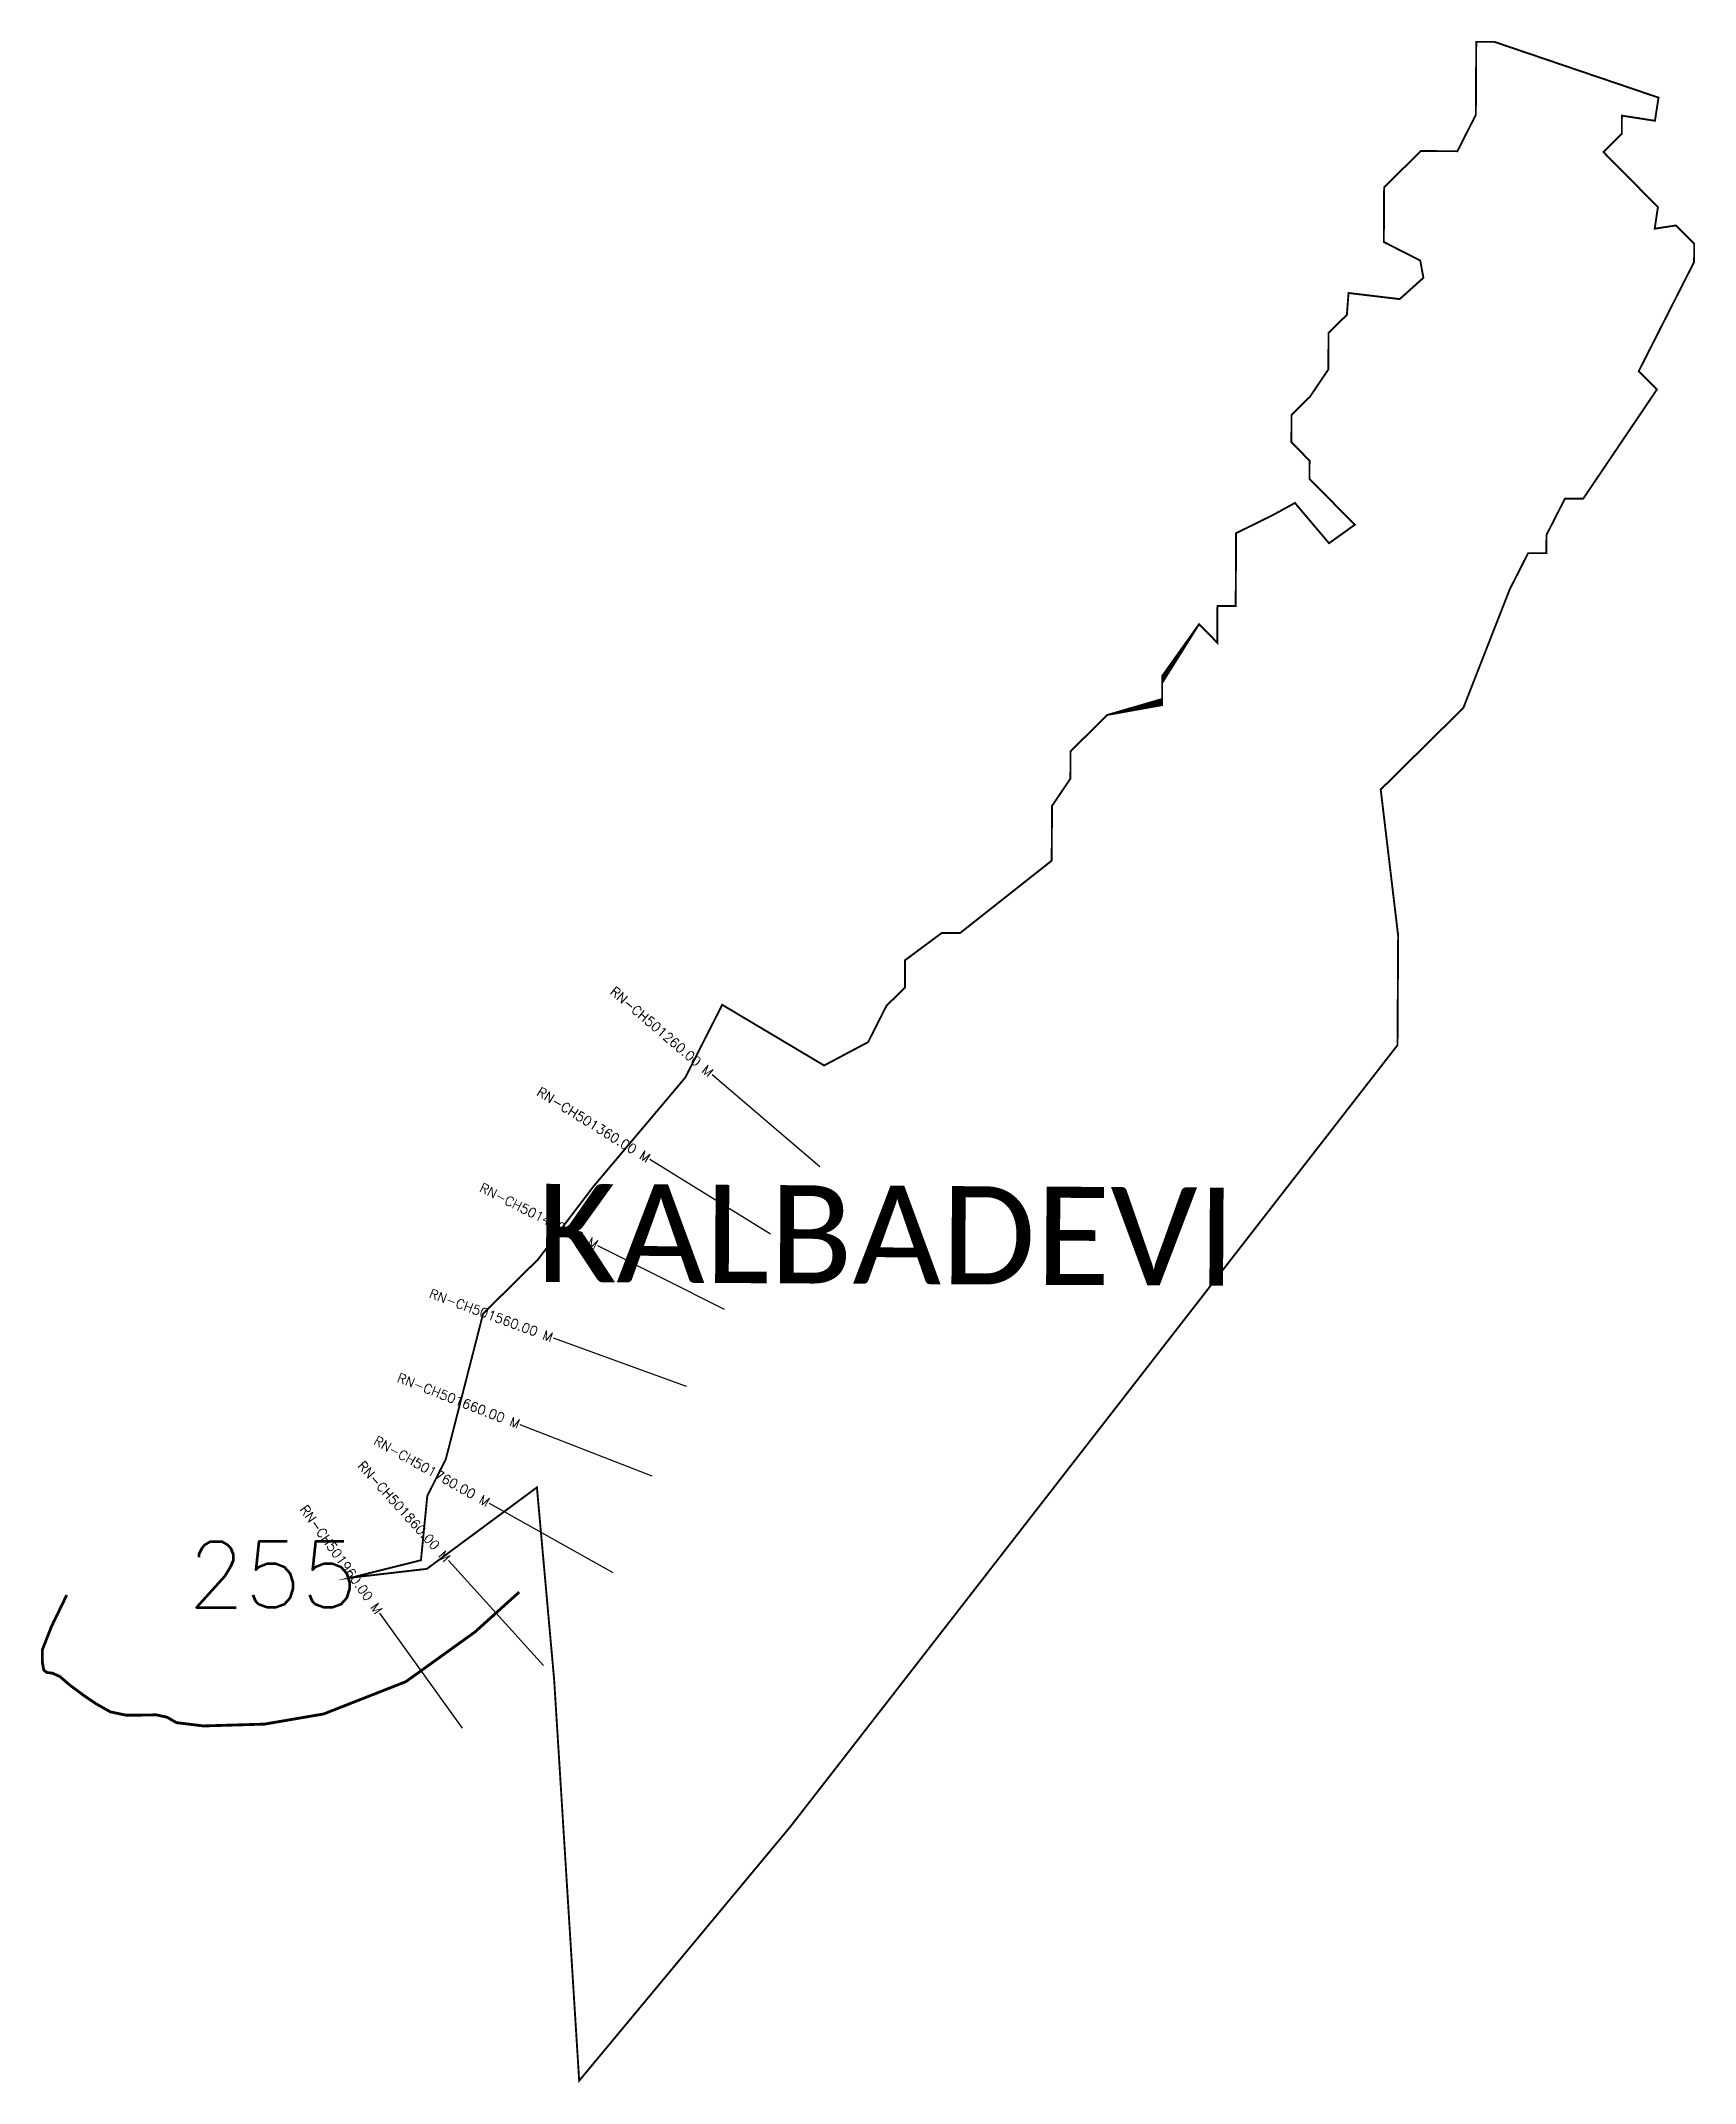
# Model space of a CAD drawing. Header units: metres. Extents: x 316248 to 317999, y 1884085 to 1886249.
import ezdxf
from ezdxf.enums import TextEntityAlignment as Align

# ---------------------------------------------------------------- set-up
doc = ezdxf.new("R2010")
doc.units = ezdxf.units.M
for name, color, linetype in [('CS', 134, 'Continuous'), ('CSMark', 6, 'Continuous'), ('NATURALLY PROTECTED', 3, 'Continuous'), ('VILLAGE BOUNDRY', 10, 'Continuous'), ('VILLAGE NAME', 250, 'Continuous')]:
    doc.layers.add(name, color=color, linetype=linetype)
doc.styles.get("Standard").update_dxf_attribs({"font": 'simplex.shx'})

msp = doc.modelspace()

# ---------------------------------------------------------------- linework, layer by layer
at = {"color": 6, "const_width": 2, "flags": 128}
msp.add_lwpolyline([(317767.6689416909, 1886247.582632847), (317786.9824227519, 1886247.473481532), (317960.7076365579, 1886188.433368499), (317956.8995083848, 1886163.906475877), (317921.9135246787, 1886169.338517851), (317921.8043733633, 1886150.02503679), (317902.3234147634, 1886130.763036384), (317960.0520731016, 1886072.43648525), (317956.6531265418, 1886049.565858265), (317979.2564028471, 1886053.013852873), (317998.4607325927, 1886033.591220497), (317998.3512534955, 1886014.219740994), (317939.6972484144, 1885898.550639473), (317958.9595766016, 1885879.127679314), (317880.933764236, 1885763.510058449), (317861.620283175, 1885763.619209764), (317842.0305010414, 1885725.101726739), (317841.9210219443, 1885705.730247237), (317822.6075408831, 1885705.839398552), (317803.0757571911, 1885667.321587745), (317754.023589201, 1885541.883171594), (317666.5050910599, 1885455.348346419), (317684.9447060336, 1885300.615349732), (317684.2888147956, 1885184.560468041), (317041.5495351898, 1884356.816732583), (316817.682588005, 1884087.365557555), (316791.116153717, 1884512.860856183), (316772.9210733746, 1884715.993716297), (316656.4036822029, 1884629.680780428), (316576.2714758589, 1884620.371436979), (316650.11464684, 1884638.801877567), (316656.8406152465, 1884706.992703114), (316676.3727267203, 1884745.568512362), (316715.931881153, 1884900.031725762), (316774.258104506, 1884957.702385659), (316832.6934791744, 1885034.686526617), (316930.032772601, 1885150.194996167), (316969.1546662084, 1885227.28828844), (317077.0457311503, 1885163.007158103), (317123.6178796089, 1885187.729134007), (317143.1499910827, 1885226.304943256), (317162.6306219008, 1885245.508945219), (317162.7946766558, 1885274.537165252), (317201.5856935328, 1885303.347082655), (317220.9571730355, 1885303.237603558), (317318.0775082677, 1885380.003114102), (317318.4052899958, 1885438.001555727), (317337.882661921, 1885466.891625224), (317338.046552785, 1885495.890846037), (317376.9501437615, 1885534.357176188), (317435.0577367017, 1885553.34287552), (317435.0577367018, 1885572.551968704), (317474.1219596492, 1885630.494494017), (317493.3839600547, 1885611.013535417), (317493.6025904677, 1885649.698495981), (317512.9166884037, 1885649.698495981), (317513.3533323538, 1885726.959265793), (317552.147444233, 1885746.054116441), (317575.6504617829, 1885758.994922537), (317611.762144485, 1885716.291216772), (317639.0905310124, 1885735.905703318), (317591.0510352094, 1885784.520446592), (317591.1601865249, 1885803.833927653), (317571.8978583377, 1885823.256887811), (317572.0619130927, 1885852.285107845), (317591.5427078017, 1885871.518109029), (317611.0200797268, 1885900.408178526), (317611.2387101395, 1885939.09313909), (317630.661342516, 1885958.297468835), (317632.4369825101, 1885981.427845011), (317686.6054072808, 1885974.957653), (317711.7254159966, 1885997.52530491), (317708.3590453716, 1886015.858649635), (317669.7835639052, 1886035.44875955), (317670.1113456333, 1886093.447201175), (317709.014608828, 1886131.855532884), (317747.6995693917, 1886131.636902472), (317767.2316808655, 1886170.21271172), (317767.6689416909, 1886247.582632847)], dxfattribs=at)
at = {"layer": 'CS'}
for p, q in [((317072.4453675754, 1885055.70622701), (316958.4453995729, 1885153.194725282)), ((317020.2153406529, 1884984.331668856), (316892.669598543, 1885063.275216215)), ((316971.6153742554, 1884904.63073864), (316837.60669154, 1884972.022674039)), ((316931.2420973913, 1884822.762976915), (316790.3544605651, 1884874.247671626)), ((316895.0312887911, 1884727.830257759), (316755.2809263478, 1884782.326461269)), ((316853.6536749809, 1884625.584601087), (316722.7505829396, 1884698.826532343)), ((316779.772652305, 1884527.152550244), (316679.2289555621, 1884638.467261964)), ((316694.1970625755, 1884460.97024452), (316606.5881742676, 1884582.726898094))]:
    msp.add_line(p, q, dxfattribs=at)
at = {"layer": 'NATURALLY PROTECTED', "const_width": 3, "flags": 128}
msp.add_lwpolyline([(316754.201985621, 1884605.120956245), (316707.5093984128, 1884562.946429228), (316634.1491961637, 1884510.160765023), (316547.1094429576, 1884475.946093845), (316484.5143383899, 1884465.190225867), (316419.9500086391, 1884463.243158628), (316391.1318120649, 1884466.736100579), (316381.3215882116, 1884472.478020732), (316369.8928398664, 1884474.997476811), (316352.6435625955, 1884474.719820422), (316338.177512132, 1884474.580491043), (316321.0674542095, 1884478.195035949), (316305.4876489585, 1884487.091567651), (316292.8291297024, 1884495.709941778), (316278.1855745694, 1884506.610711566), (316267.8914639141, 1884515.507243267), (316259.9629220208, 1884519.121286989), (316253.7026919864, 1884519.955258526), (316250.6433468044, 1884522.596502516), (316249.113094133, 1884531.215377828), (316249.2523134814, 1884544.142939019), (316258.8538078784, 1884568.657392014), (316268.8694798368, 1884589.230527601), (316274.9880163987, 1884601.935931576)], dxfattribs=at)
at = {"layer": 'VILLAGE BOUNDRY'}
msp.add_lwpolyline([(316576.2714758589, 1884620.371436979), (316656.4036822029, 1884629.680780428), (316772.9210733746, 1884715.993716297), (316791.116153717, 1884512.860856183), (316817.682588005, 1884087.365557555), (317041.5495351898, 1884356.816732583), (317236.3366177949, 1884607.031155862), (317684.2888147956, 1885184.560468041)], dxfattribs=at)

# ---------------------------------------------------------------- texts
at = {"insert": (316403.4154339992, 1884658.582282163), "char_height": 70, "attachment_point": 1}
msp.add_mtext_dynamic_manual_height_columns('255', width=95.17246124148369, gutter_width=1, heights=[0], dxfattribs=at)
at = {"layer": 'CSMark'}
for s, rotation, p in [('RN-CH501260.00 M', 319.4641790832214, (316957.6853997862, 1885153.844648604)), ('RN-CH501360.00 M', 328.2448526445457, (316891.8192935956, 1885063.80150653)), ('RN-CH501460.00 M', 333.3025287428854, (316836.7133003219, 1884972.471953609)), ('RN-CH501560.00 M', 339.9261350385236, (316789.4152096529, 1884874.590902924)), ('RN-CH501660.00 M', 338.6965073905041, (316754.3492572649, 1884782.689769292)), ('RN-CH501760.00 M', 330.7724365611382, (316721.8778956594, 1884699.314811884)), ('RN-CH501860.00 M', 312.0895523539883, (316678.5586642505, 1884639.209360042)), ('RN-CH501960.00 M', 305.73655848644, (316606.0041150122, 1884583.538609118))]:
    msp.add_text(s, height=10, rotation=rotation, dxfattribs=at).set_placement(p, align=Align.MIDDLE_RIGHT)
at = {"layer": 'VILLAGE NAME', "insert": (316773.2231105673, 1885037.685727906), "char_height": 104.0416438457374, "attachment_point": 1, "rotation": 359.6761928570305}
msp.add_mtext_dynamic_manual_height_columns('{\\fCalibri|b0|i0|c0|p34;KALBADEVI}', width=1115.134078641826, gutter_width=520.2082192286867, heights=[0], dxfattribs=at)

doc.saveas('drawing.dxf')
